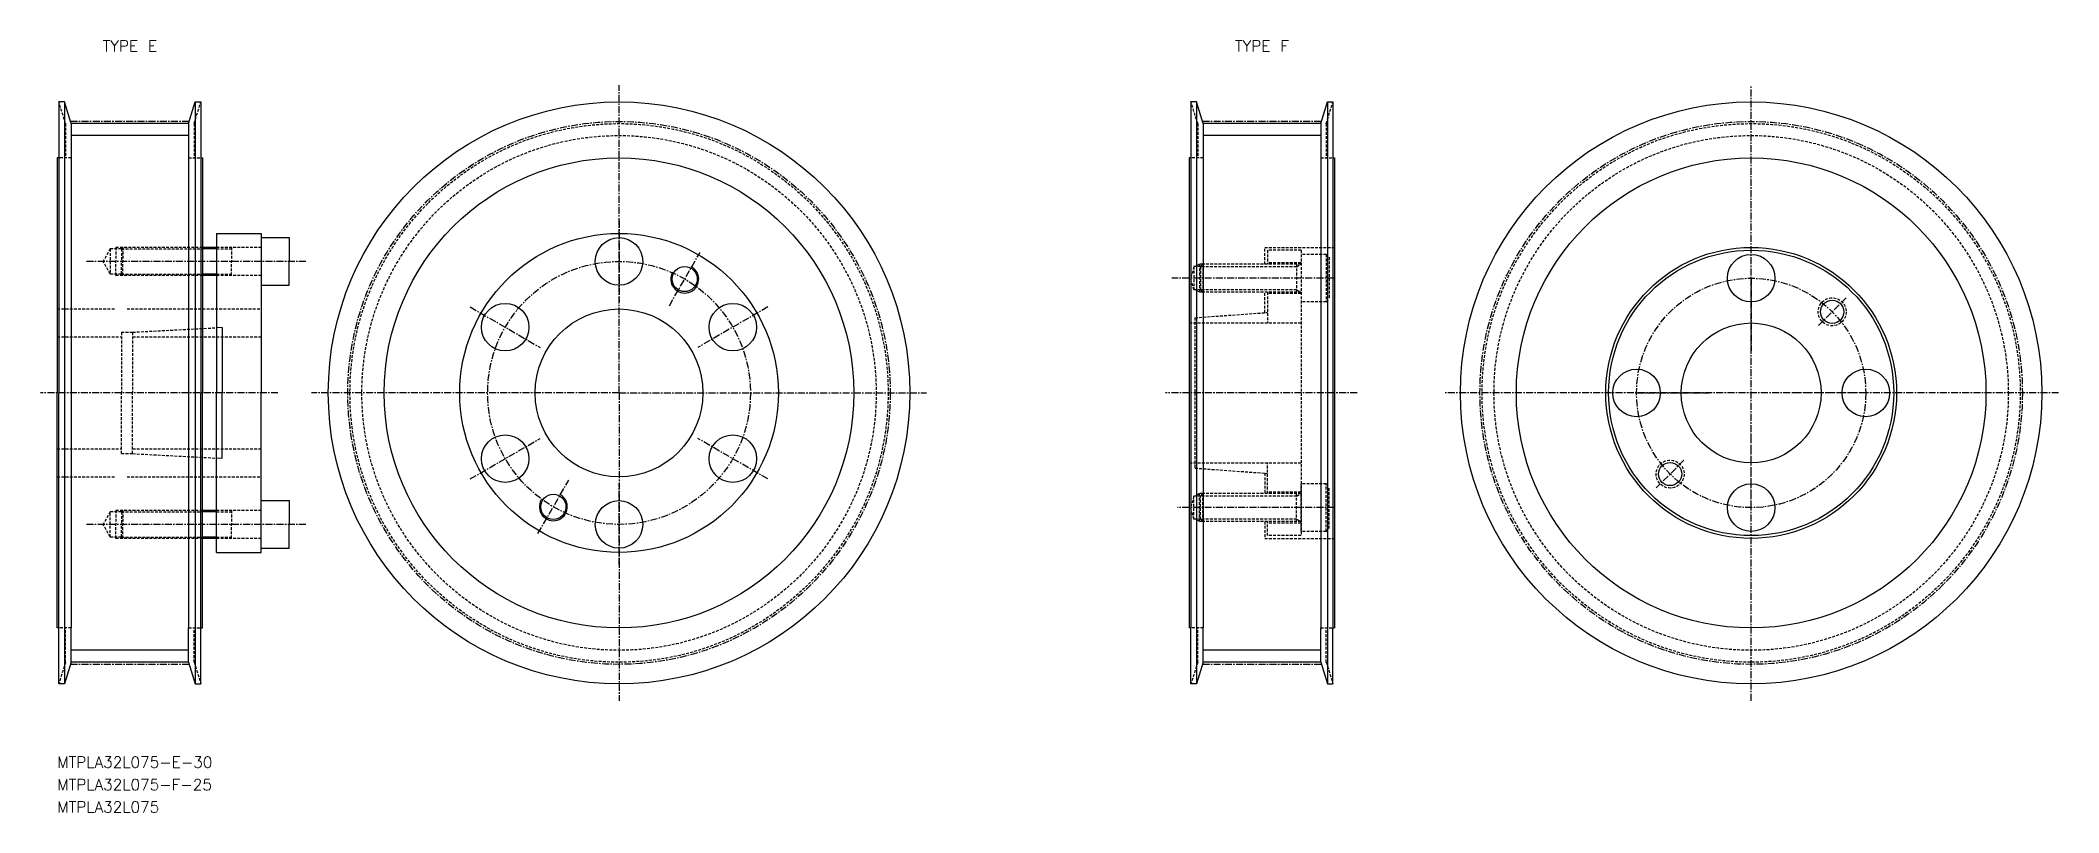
# Model space of a CAD drawing. Extents: x -58 to 303, y 37 to 175.
import ezdxf
from ezdxf.enums import TextEntityAlignment as Align

# ---------------------------------------------------------------- set-up
doc = ezdxf.new("R2010")
doc.units = 0
doc.linetypes.add('CENTER', pattern=[2, 1.25, -0.25, 0.25, -0.25])
doc.linetypes.add('DASHED', pattern=[0.75, 0.5, -0.25])
doc.layers.get('0').update_dxf_attribs({"linetype": 'CONTINUOUS'})
doc.layers.add('CENTER', color=1, linetype='CENTER')
doc.styles.add('MISUMI', font='txt.shx')

msp = doc.modelspace()

# ---------------------------------------------------------------- linework, layer by layer
at = {"color": 3, "linetype": 'DASHED'}
for p, q in [((-53.81, 159.73), (-55.01, 163.6)), ((-30.81, 159.73), (-29.61, 163.6)), ((148.69, 159.73), (147.49, 163.6)), ((171.69, 159.73), (172.89, 163.6)), ((-53.81, 159.73), (-53.81, 153.6)), ((-30.81, 159.73), (-30.81, 153.6)), ((148.69, 159.73), (148.69, 153.6)), ((171.69, 159.73), (171.69, 153.6)), ((-52.81, 153.6), (-55.01, 153.6)), ((-31.81, 153.6), (-29.61, 153.6)), ((149.69, 153.6), (147.49, 153.6)), ((170.69, 153.6), (172.89, 153.6)), ((-45.81, 137.35), (-47.11, 135.1)), ((-45.81, 137.35), (-45.81, 132.85)), ((-43.81, 137.35), (-45.81, 137.35)), ((-44.81, 137.6), (-44.81, 135.1)), ((-43.56, 137.6), (-44.81, 137.6)), ((-43.56, 137.6), (-43.81, 137.35)), ((-43.81, 137.35), (-43.81, 135.1)), ((-43.81, 137.35), (-29.31, 137.35)), ((-43.56, 137.6), (-43.56, 135.1)), ((-29.31, 137.6), (-43.56, 137.6)), ((-18.81, 137.6), (-26.81, 137.6)), ((-26.81, 137.35), (-24.15, 137.35)), ((-24.15, 137.6), (-24.15, 135.1)), ((160.69, 137.6), (173.19, 137.6)), ((160.69, 134.6), (160.69, 137.6)), ((-45.81, 132.85), (-47.11, 135.1)), ((-44.81, 132.6), (-44.81, 135.1)), ((-43.81, 132.85), (-43.81, 135.1)), ((-43.56, 132.6), (-43.56, 135.1)), ((-24.15, 132.6), (-24.15, 135.1)), ((148.01, 134.17), (147.44, 132.1)), ((149.19, 134.17), (148.01, 134.17)), ((148.01, 134.17), (148.01, 130.03)), ((149.01, 134.6), (148.26, 134.17)), ((149.62, 134.6), (149.01, 134.6)), ((149.01, 134.6), (149.01, 129.6)), ((149.62, 134.6), (149.19, 134.16)), ((149.19, 134.17), (149.19, 130.03)), ((166.39, 134.16), (149.19, 134.16)), ((167.19, 134.6), (149.62, 134.6)), ((149.62, 134.6), (149.62, 129.6)), ((167.19, 137.1), (161.19, 137.1)), ((161.19, 137.1), (161.19, 134.6)), ((167.19, 134.85), (161.19, 134.85)), ((166.39, 134.6), (166.39, 129.6)), ((166.39, 134.16), (167.14, 134.6)), ((167.19, 137.1), (167.19, 86.1)), ((171.69, 136.35), (167.19, 136.35)), ((167.19, 136.35), (167.19, 127.85)), ((171.69, 136.35), (171.69, 127.85)), ((171.69, 136.35), (172.19, 135.85)), ((172.19, 135.85), (172.19, 128.35)), ((-43.81, 132.85), (-45.81, 132.85)), ((-43.56, 132.6), (-44.81, 132.6)), ((-43.81, 132.85), (-29.31, 132.85)), ((-43.56, 132.6), (-43.81, 132.85)), ((-29.31, 132.6), (-43.56, 132.6)), ((-26.81, 132.85), (-24.15, 132.85)), ((-18.81, 132.6), (-26.81, 132.6)), ((148.01, 130.03), (147.44, 132.1)), ((149.19, 130.03), (148.01, 130.03)), ((149.01, 129.6), (148.26, 130.03)), ((166.39, 130.03), (149.19, 130.03)), ((149.62, 129.6), (149.19, 130.03)), ((166.39, 130.03), (167.14, 129.6)), ((-55.31, 126.6), (-44.81, 126.6)), ((-42.81, 126.6), (-18.81, 126.6)), ((149.62, 129.6), (149.01, 129.6)), ((167.19, 129.6), (149.62, 129.6)), ((160.69, 125.94), (160.69, 129.6)), ((161.19, 129.6), (161.19, 124.1)), ((167.19, 129.35), (161.19, 129.35)), ((171.69, 127.85), (167.19, 127.85)), ((171.69, 127.85), (172.19, 128.35)), ((-41.81, 122.45), (-26.81, 123.25)), ((147.19, 124.1), (167.19, 124.1)), ((148.19, 125.04), (161.19, 125.97)), ((148.19, 125.04), (148.19, 98.16)), ((-55.31, 121.6), (-43.81, 121.6)), ((-43.81, 122.45), (-43.81, 111.6)), ((-43.81, 122.45), (-41.81, 122.45)), ((-41.81, 122.45), (-41.81, 111.6)), ((-41.81, 121.6), (-18.81, 121.6)), ((-43.81, 100.75), (-43.81, 111.6)), ((-41.81, 100.75), (-41.81, 111.6)), ((-55.31, 101.6), (-43.81, 101.6)), ((-41.81, 101.6), (-18.81, 101.6)), ((-43.81, 100.75), (-41.81, 100.75)), ((-41.81, 100.75), (-26.81, 99.95)), ((147.19, 99.1), (167.19, 99.1)), ((148.19, 98.16), (161.19, 97.22)), ((161.19, 93.6), (161.19, 99.1)), ((-55.31, 96.6), (-44.81, 96.6)), ((-42.81, 96.6), (-18.81, 96.6)), ((160.69, 97.26), (160.69, 93.6)), ((171.69, 95.35), (167.19, 95.35)), ((167.19, 86.85), (167.19, 95.35)), ((171.69, 86.85), (171.69, 95.35)), ((171.69, 95.35), (172.19, 94.85)), ((172.19, 87.35), (172.19, 94.85)), ((-45.81, 90.35), (-47.11, 88.1)), ((-45.81, 85.85), (-45.81, 90.35)), ((-43.81, 90.35), (-45.81, 90.35)), ((-44.81, 90.6), (-44.81, 88.1)), ((-43.56, 90.6), (-44.81, 90.6)), ((-43.56, 90.6), (-43.81, 90.35)), ((-43.81, 90.35), (-43.81, 88.1)), ((-43.81, 90.35), (-29.31, 90.35)), ((-43.56, 90.6), (-43.56, 88.1)), ((-29.31, 90.6), (-43.56, 90.6)), ((-18.81, 90.6), (-26.81, 90.6)), ((-26.81, 90.35), (-24.15, 90.35)), ((-24.15, 90.6), (-24.15, 88.1)), ((148.01, 93.17), (147.44, 91.1)), ((148.01, 89.03), (147.44, 91.1)), ((148.01, 89.03), (148.01, 93.17)), ((149.19, 93.17), (148.01, 93.17)), ((149.01, 93.6), (148.26, 93.17)), ((149.62, 93.6), (149.01, 93.6)), ((149.01, 88.6), (149.01, 93.6)), ((149.62, 93.6), (149.19, 93.17)), ((166.39, 93.17), (149.19, 93.17)), ((149.19, 89.03), (149.19, 93.17)), ((167.19, 93.6), (149.62, 93.6)), ((149.62, 88.6), (149.62, 93.6)), ((167.19, 93.85), (161.19, 93.85)), ((166.39, 88.6), (166.39, 93.6)), ((166.39, 93.17), (167.14, 93.6)), ((-45.81, 85.85), (-47.11, 88.1)), ((-44.81, 85.6), (-44.81, 88.1)), ((-43.81, 85.85), (-43.81, 88.1)), ((-43.56, 85.6), (-43.56, 88.1)), ((-24.15, 85.6), (-24.15, 88.1)), ((149.19, 89.03), (148.01, 89.03)), ((149.01, 88.6), (148.26, 89.03)), ((149.62, 88.6), (149.01, 88.6)), ((166.39, 89.03), (149.19, 89.03)), ((149.62, 88.6), (149.19, 89.03)), ((167.19, 88.6), (149.62, 88.6)), ((160.69, 88.6), (160.69, 85.6)), ((161.19, 86.1), (161.19, 88.6)), ((167.19, 88.35), (161.19, 88.35)), ((166.39, 89.03), (167.14, 88.6)), ((171.69, 86.85), (167.19, 86.85)), ((171.69, 86.85), (172.19, 87.35)), ((-43.81, 85.85), (-45.81, 85.85)), ((-43.56, 85.6), (-44.81, 85.6)), ((-43.81, 85.85), (-29.31, 85.85)), ((-43.56, 85.6), (-43.81, 85.85)), ((-29.31, 85.6), (-43.56, 85.6)), ((-26.81, 85.85), (-24.15, 85.85)), ((-18.81, 85.6), (-26.81, 85.6)), ((160.69, 85.6), (173.19, 85.6)), ((167.19, 86.1), (161.19, 86.1)), ((-52.81, 69.6), (-55.01, 69.6)), ((-53.81, 63.47), (-53.81, 69.6)), ((-31.81, 69.6), (-29.61, 69.6)), ((-30.81, 63.47), (-30.81, 69.6)), ((149.69, 69.6), (147.49, 69.6)), ((148.69, 63.47), (148.69, 69.6)), ((170.69, 69.6), (172.89, 69.6)), ((171.69, 63.47), (171.69, 69.6)), ((-53.81, 63.47), (-55.01, 59.6)), ((-30.81, 63.47), (-29.61, 59.6)), ((148.69, 63.47), (147.49, 59.6)), ((171.69, 63.47), (172.89, 59.6))]:
    msp.add_line(p, q, dxfattribs=at)
at = {"color": 7, "linetype": 'CONTINUOUS'}
for p, q in [((-55.01, 163.6), (-55.01, 153.6)), ((-54.01, 163.6), (-55.01, 163.6)), ((-54.01, 163.6), (-54.01, 59.6)), ((-52.81, 159.73), (-54.01, 163.6)), ((-31.81, 159.73), (-30.61, 163.6)), ((-30.61, 163.6), (-30.61, 59.6)), ((-30.61, 163.6), (-29.61, 163.6)), ((-29.61, 163.6), (-29.61, 153.6)), ((147.49, 163.6), (147.49, 153.6)), ((148.49, 163.6), (147.49, 163.6)), ((148.49, 163.6), (148.49, 59.6)), ((149.69, 159.73), (148.49, 163.6)), ((170.69, 159.73), (171.89, 163.6)), ((171.89, 163.6), (171.89, 59.6)), ((171.89, 163.6), (172.89, 163.6)), ((172.89, 163.6), (172.89, 153.6)), ((-31.81, 159.73), (-52.81, 159.73)), ((-52.81, 159.73), (-52.81, 153.6)), ((-31.81, 159.73), (-31.81, 153.6)), ((170.69, 159.73), (149.69, 159.73)), ((149.69, 159.73), (149.69, 153.6)), ((170.69, 159.73), (170.69, 153.6)), ((-55.31, 153.6), (-55.31, 111.6)), ((-55.01, 153.6), (-55.31, 153.6)), ((-55.01, 153.6), (-55.01, 111.6)), ((-52.81, 153.6), (-52.81, 69.6)), ((-31.81, 153.6), (-31.81, 69.6)), ((-29.61, 153.6), (-29.61, 111.6)), ((-29.61, 153.6), (-29.31, 153.6)), ((-29.31, 153.6), (-29.31, 137.6)), ((147.19, 153.6), (147.19, 69.6)), ((147.49, 153.6), (147.19, 153.6)), ((147.49, 153.6), (147.49, 69.6)), ((149.69, 153.6), (149.69, 69.6)), ((170.69, 153.6), (170.69, 69.6)), ((172.89, 153.6), (172.89, 69.6)), ((172.89, 153.6), (173.19, 153.6)), ((173.19, 153.6), (173.19, 69.6)), ((-29.31, 137.6), (-29.31, 132.6)), ((-26.81, 137.6), (-29.31, 137.6)), ((-26.81, 140.1), (-18.81, 140.1)), ((-26.81, 140.1), (-26.81, 137.6)), ((-26.81, 137.6), (-26.81, 132.6)), ((-18.81, 140.1), (-18.81, 139.35)), ((-18.81, 139.35), (-18.81, 130.85)), ((-18.81, 139.35), (-13.81, 139.35)), ((-13.81, 139.35), (-13.81, 135.1)), ((-13.81, 130.85), (-13.81, 135.1)), ((-29.31, 132.6), (-29.31, 111.6)), ((-26.81, 132.6), (-29.31, 132.6)), ((-26.81, 132.6), (-26.81, 111.6)), ((-18.81, 130.85), (-18.81, 111.6)), ((-18.81, 130.85), (-13.81, 130.85)), ((-25.81, 123.3), (-26.81, 123.25)), ((-25.81, 123.3), (-25.81, 111.6)), ((-55.31, 69.6), (-55.31, 111.6)), ((-55.01, 69.6), (-55.01, 111.6)), ((-29.61, 69.6), (-29.61, 111.6)), ((-29.31, 90.6), (-29.31, 111.6)), ((-26.81, 90.6), (-26.81, 111.6)), ((-25.81, 99.9), (-25.81, 111.6)), ((-18.81, 92.35), (-18.81, 111.6)), ((-25.81, 99.9), (-26.81, 99.95)), ((-29.31, 85.6), (-29.31, 90.6)), ((-26.81, 90.6), (-29.31, 90.6)), ((-26.81, 85.6), (-26.81, 90.6)), ((-18.81, 83.85), (-18.81, 92.35)), ((-18.81, 92.35), (-13.81, 92.35)), ((-13.81, 92.35), (-13.81, 88.1)), ((-13.81, 83.85), (-13.81, 88.1)), ((-29.31, 69.6), (-29.31, 85.6)), ((-26.81, 85.6), (-29.31, 85.6)), ((-26.81, 83.1), (-26.81, 85.6)), ((-26.81, 83.1), (-18.81, 83.1)), ((-18.81, 83.85), (-13.81, 83.85)), ((-18.81, 83.1), (-18.81, 83.85)), ((-55.01, 69.6), (-55.31, 69.6)), ((-55.01, 59.6), (-55.01, 69.6)), ((-52.81, 63.47), (-52.81, 69.6)), ((-31.81, 63.47), (-31.81, 69.6)), ((-29.61, 59.6), (-29.61, 69.6)), ((-29.61, 69.6), (-29.31, 69.6)), ((147.49, 69.6), (147.19, 69.6)), ((147.49, 59.6), (147.49, 69.6)), ((149.69, 63.47), (149.69, 69.6)), ((170.69, 63.47), (170.69, 69.6)), ((172.89, 59.6), (172.89, 69.6)), ((172.89, 69.6), (173.19, 69.6)), ((-52.81, 63.47), (-54.01, 59.6)), ((-31.81, 63.47), (-52.81, 63.47)), ((-31.81, 63.47), (-30.61, 59.6)), ((149.69, 63.47), (148.49, 59.6)), ((170.69, 63.47), (149.69, 63.47)), ((170.69, 63.47), (171.89, 59.6)), ((-54.01, 59.6), (-55.01, 59.6)), ((-30.61, 59.6), (-29.61, 59.6)), ((148.49, 59.6), (147.49, 59.6)), ((171.89, 59.6), (172.89, 59.6))]:
    msp.add_line(p, q, dxfattribs=at)
at = {"color": 3, "linetype": 'CONTINUOUS'}
for p, q in [((-31.81, 157.6), (-52.81, 157.6)), ((170.69, 157.6), (149.69, 157.6)), ((-31.81, 65.6), (-52.81, 65.6)), ((170.69, 65.6), (149.69, 65.6))]:
    msp.add_line(p, q, dxfattribs=at)
at = {"color": 3}
for p, q in [((-26.81, 137.35), (-29.31, 137.35)), ((-26.81, 132.85), (-29.31, 132.85)), ((-26.81, 90.35), (-29.31, 90.35)), ((-26.81, 85.85), (-29.31, 85.85))]:
    msp.add_line(p, q, dxfattribs=at)
at = {"color": 7, "linetype": 'CONTINUOUS'}
for centre, radius in [((45.19, 111.6), 52), ((247.69, 111.6), 52), ((45.19, 111.6), 42), ((247.69, 111.6), 42), ((45.19, 111.6), 28.5), ((45.19, 111.6), 28.5), ((45.19, 135.1), 4.25), ((247.69, 111.6), 26), ((56.94, 131.95), 2.25), ((247.69, 111.6), 25.5), ((247.69, 132.1), 4.25), ((24.83, 123.35), 4.25), ((45.19, 111.6), 15), ((65.54, 123.35), 4.25), ((262.18, 126.09), 2.07), ((247.69, 111.6), 12.5), ((227.19, 111.6), 4.25), ((268.19, 111.6), 4.25), ((24.83, 99.85), 4.25), ((65.54, 99.85), 4.25), ((233.19, 97.1), 2.07), ((247.69, 91.1), 4.25), ((33.44, 91.25), 2.25), ((45.19, 88.1), 4.25)]:
    msp.add_circle(centre, radius, dxfattribs=at)
at = {"color": 3, "linetype": 'DASHED'}
for centre, radius in [((45.19, 111.6), 48.13), ((247.69, 111.6), 48.13), ((45.19, 111.6), 46), ((247.69, 111.6), 46), ((262.18, 126.09), 2.5), ((233.19, 97.1), 2.5)]:
    msp.add_circle(centre, radius, dxfattribs=at)
at = {"color": 3}
for centre in [(56.94, 131.95), (33.44, 91.25)]:
    msp.add_arc(centre, 2.5, 150, 62, dxfattribs=at)
at = {"layer": 'CENTER', "color": 1, "linetype": 'CENTER'}
for p, q in [((45.19, 111.6), (45.19, 166.6)), ((247.69, 56.6), (247.69, 166.6)), ((-31.7, 160.11), (-52.93, 160.11)), ((170.8, 160.11), (149.57, 160.11)), ((45.19, 142.35), (45.19, 127.85)), ((-10.81, 135.1), (-50.11, 135.1)), ((54.19, 127.19), (59.69, 136.71)), ((173.19, 132.1), (144.05, 132.1)), ((247.69, 132.1), (247.69, 119.1)), ((18.56, 126.97), (31.11, 119.72)), ((71.82, 126.97), (59.26, 119.72)), ((259.71, 123.62), (264.66, 128.57)), ((-15.81, 111.6), (-58.31, 111.6)), ((45.19, 111.6), (-9.81, 111.6)), ((45.19, 111.6), (45.19, 56.6)), ((45.19, 111.6), (100.19, 111.6)), ((177.23, 111.6), (142.91, 111.6)), ((302.69, 111.6), (192.69, 111.6)), ((227.19, 111.6), (240.19, 111.6)), ((268.19, 111.6), (255.19, 111.6)), ((18.56, 96.22), (31.11, 103.47)), ((71.82, 96.22), (59.26, 103.47)), ((247.69, 91.1), (247.69, 104.1)), ((235.66, 99.58), (230.71, 94.63)), ((30.69, 86.48), (36.19, 96.01)), ((45.19, 80.85), (45.19, 95.35)), ((173.19, 91.1), (145.1, 91.1)), ((-10.81, 88.1), (-50.11, 88.1)), ((-31.7, 63.09), (-52.93, 63.09)), ((170.8, 63.09), (149.57, 63.09))]:
    msp.add_line(p, q, dxfattribs=at)
for centre, radius in [((45.19, 111.6), 48.51), ((247.69, 111.6), 48.51), ((45.19, 111.6), 23.5), ((247.69, 111.6), 20.5)]:
    msp.add_circle(centre, radius, dxfattribs=at)

# ---------------------------------------------------------------- texts
at = {"color": 7, "linetype": 'CONTINUOUS', "style": 'MISUMI'}
for s, p in [('TYPE E', (-42.31, 173.6)), ('TYPE F', (160.19, 173.6))]:
    msp.add_text(s, height=2, dxfattribs=at).set_placement(p, align=Align.MIDDLE_CENTER)
for s, p in [('MTPLA32L075-E-30', (-55.31, 44.6)), ('MTPLA32L075-F-25', (-55.31, 40.6)), ('MTPLA32L075', (-55.31, 36.6))]:
    msp.add_text(s, height=2, dxfattribs=at).set_placement(p)

doc.saveas('drawing.dxf')
